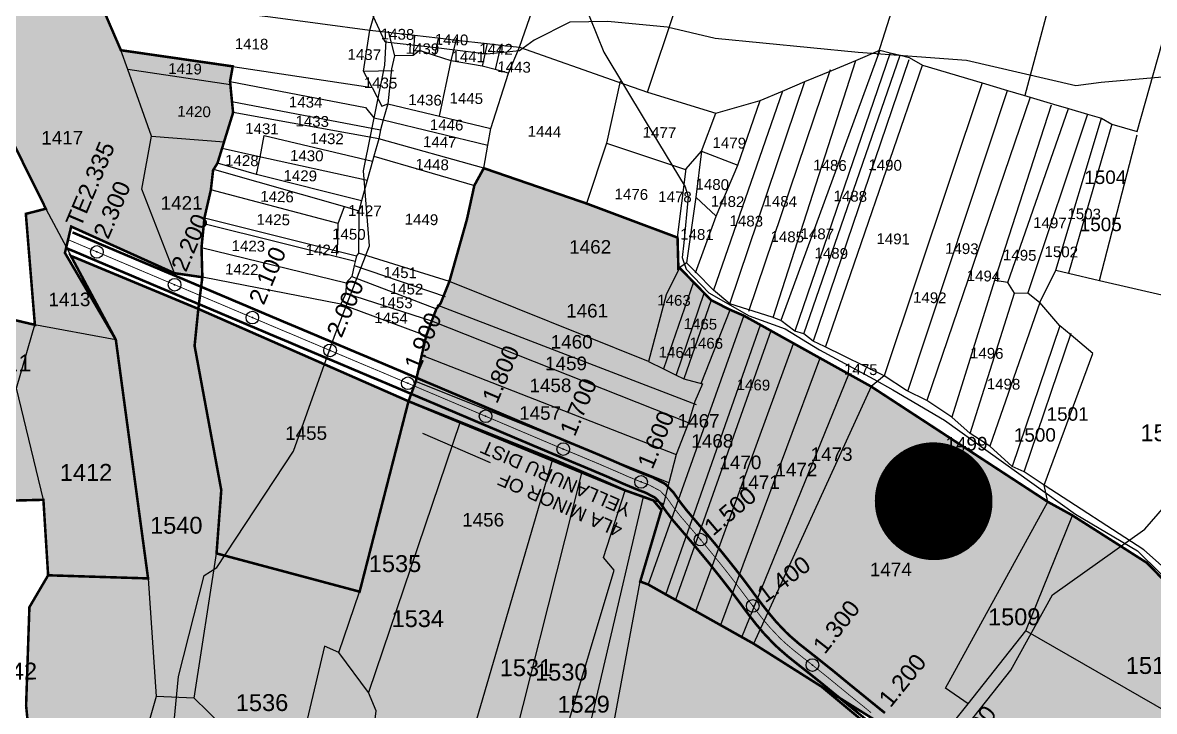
# Model space of a CAD drawing. Header units: inches. Extents: x 182366 to 215308, y 1619047 to 1632624.
# Drawn here: x 186033 to 187374, y 1623660 to 1624475 of the extents above; entities that cross this region are included whole.
import ezdxf
from ezdxf.enums import TextEntityAlignment as Align

# ---------------------------------------------------------------- set-up
doc = ezdxf.new("R2010")
doc.units = ezdxf.units.IN
doc.header["$MEASUREMENT"] = 0
doc.header["$PDMODE"] = 32
doc.header["$PDSIZE"] = 15
doc.linetypes.add('HIDDEN2', pattern=[0.1875, 0.125, -0.0625])
for name, color, linetype in [('CANAL1', 7, 'Continuous'), ('CSMark', 72, 'Continuous'), ('PAPER SIZE', 5, 'Continuous'), ('PLOT NO', 7, 'Continuous'), ('PLOTS', 7, 'Continuous'), ('PLOTS NO', 7, 'Continuous'), ('ROAD', 1, 'Continuous'), ('STREAM', 4, 'Continuous'), ('STRUCTURE', 5, 'Continuous'), ('text2', 7, 'Continuous'), ('WUA2', 3, 'Continuous')]:
    doc.layers.add(name, color=color, linetype=linetype)
doc.styles.add('FONT1', font='Arial')
doc.styles.get("Standard").update_dxf_attribs({"font": 'arial.ttf'})
doc.dimstyles.get("Standard").update_dxf_attribs({"dimtxt": 0.18, "dimasz": 0.18, "dimexe": 0.18, "dimexo": 0.0625, "dimgap": 0.09, "dimtad": 0, "dimtih": 1, "dimtoh": 1, "dimdec": 4, "dimzin": 0, "dimdsep": 46, "dimtxsty": 'Standard', "dimcen": 0.09, "dimadec": 0, "dimazin": 0, "dimtfac": 1, "dimtdec": 4, "dimtofl": 0, "dimtmove": 0, "dimatfit": 3, "dimfxl": 1, "dimtolj": 1, "dimtzin": 0, "dimarcsym": 0})

msp = doc.modelspace()

# ---------------------------------------------------------------- hatches: boundary and pattern name
at = {"layer": 'PLOTS NO', "true_color": 0xc7c8ca}
h = msp.add_hatch(color=9, dxfattribs=at)
h.dxf.hatch_style = 1
h.paths.add_polyline_path([(186490.5, 1624026.9), (186432.6, 1623801.4), (186263.1, 1623846.7), (186268.7, 1623921.7), (186237.1, 1624092.5), (186241.5, 1624136.3), (186246.3, 1624173.8), (186213.2, 1624178.6), (186090.9, 1624233.8), (186083.5, 1624202.6), (186143.8, 1624099.8), (186182, 1623817.1), (186063.6, 1623820.8), (186058, 1623910.2), (186015.9, 1623909.1), (185995.5, 1624053.2), (186006.3, 1624127.2), (186047.9, 1624117.4), (186037.2, 1624248.8), (186060.9, 1624254.9), (185968.1, 1624441.9), (185937.2, 1624522.5), (185833.6, 1624792.3), (186036.9, 1624780.2), (186064.6, 1624773.4), (186077.3, 1624720.9), (186098.4, 1624610.7), (186093.3, 1624565.4), (186122, 1624506.9), (186149.8, 1624442.6), (186282.3, 1624423.5), (186279.1, 1624405.7), (186279.5, 1624401.5), (186281.4, 1624381.8), (186282.7, 1624368.7), (186272, 1624334.1), (186269.7, 1624326.6), (186264.2, 1624308.8), (186259, 1624300.5), (186256.4, 1624277.3), (186248.8, 1624244.3), (186248.1, 1624237), (186245.3, 1624208.9), (186246.3, 1624173.8), (186241.5, 1624136.3), (186490.5, 1624026.9), (186499.1, 1624050.3), (186506.2, 1624081.6), (186511.4, 1624104.3), (186518, 1624121.9), (186523.5, 1624136.3), (186528.5, 1624142.8), (186532.1, 1624151.7), (186539, 1624168.9), (186559.7, 1624242.3), (186568.5, 1624282.5), (186579.7, 1624302.9), (186701.3, 1624261.1), (186809.2, 1624220.7), (186810.2, 1624184.3), (186811.4, 1624185.1), (186828.1, 1624168), (186848.9, 1624146.7), (186871.7, 1624135.1), (186887.6, 1624128.3), (186907.3, 1624117.4), (186919.8, 1624110.4), (186946.7, 1624095.4), (187012, 1624059.1), (187038.5, 1624044.4), (187247.8, 1623907.8), (187276.9, 1623891.8), (187365.4, 1623835.4), (187539.1, 1623656.5), (187581.2, 1623611.9), (187610.1, 1623593.2), (187746.1, 1623467.9), (187676.6, 1623351.7), (187620.2, 1623251.8), (187502.1, 1623385.6), (187460.6, 1623423.7), (187459.3, 1623424.2), (187458.9, 1623422.9), (187431.7, 1623369.8), (187406, 1623389.5), (187374.1, 1623414.8), (187227.5, 1623531.1), (187106.5, 1623609.7), (186979.8, 1623688.9), (186899.3, 1623739.8), (186774.4, 1623809.9), (186765, 1623813.4), (186790.1, 1623898.1), (186780.6, 1623909.4), (186747.3, 1623921.3)])
at = {"layer": 'PLOTS NO', "true_color": 0x105689}
h = msp.add_hatch(color=146, dxfattribs=at)
h.dxf.hatch_style = 1
h.paths.add_polyline_path([(187446.6, 1622747.1), (187339.3, 1622831), (187307.6, 1622839.1), (187281.5, 1622862.2), (187148.8, 1622929.7), (187072, 1622968.9), (186939.1, 1623042), (186847.7, 1623081.3), (186699.2, 1623145), (186687.5, 1623150), (186610.9, 1623197.4), (186490.3, 1623284.9), (186441, 1623320.6), (186414.9, 1623321.7), (186384.4, 1623351.3), (186199.1, 1623401), (186060.1, 1623442), (186059.7, 1623448.1), (186037.5, 1623666.3), (186041.4, 1623783), (186063.6, 1623820.8), (186182, 1623817.1), (186143.8, 1624099.8), (186090.5, 1624199.1), (186241.5, 1624136.3), (186237.1, 1624092.5), (186268.7, 1623921.7), (186263.1, 1623846.7), (186432.6, 1623801.4), (186490.5, 1624026.9), (186551.5, 1624002.4), (186661.3, 1623958.5), (186695.8, 1623943.6), (186747.3, 1623921.3), (186768.3, 1623913.9), (186780.6, 1623909.4), (186790.1, 1623898.1), (186765, 1623813.4), (186774.4, 1623809.9), (186795.3, 1623798.1), (186806.8, 1623791.7), (186830.7, 1623778.3), (186860.1, 1623761.8), (186885.5, 1623747.5), (186899.3, 1623739.8), (186979.8, 1623688.9), (187028.1, 1623648.7), (187094.6, 1623594.4), (187135, 1623564.2), (187269.7, 1623463.8), (187390.4, 1623367.8), (187441.5, 1623327.3), (187456.8, 1623313.5), (187621.3, 1623140.8), (187584.2, 1623103.7), (187516.1, 1622976), (187493.2, 1622901.4), (187465.7, 1622854.8), (187473.5, 1622808)])
at = {"layer": 'text2'}
h = msp.add_hatch(dxfattribs=at)
h.set_pattern_fill('ANSI31', color=5)
h.set_pattern_definition([(45, (-3750.83851, 11229.88743), (-0.088388347648, 0.088388347648), [])])
edge = h.paths.add_edge_path()
edge.add_arc((187112.6, 1623908.5), 69.1, 0, 360)
h.paths.add_polyline_path([(187033.9, 1623877.5), (187191.3, 1623877.5), (187191.3, 1623939.5), (187033.9, 1623939.5)], flags=9)

# ---------------------------------------------------------------- linework, layer by layer
at = {"layer": 'CANAL1', "color": 6, "linetype": 'ByBlock', "ltscale": 2, "const_width": 3}
for points in [[(187054.9, 1623657.7), (187044.7, 1623665.9), (187034.6, 1623674.1), (187024.4, 1623682.4), (187014.3, 1623690.6), (187004.2, 1623698.9), (186994.1, 1623707.2), (186983.8, 1623715.4), (186975.3, 1623722.2), (186963.2, 1623731.7), (186953.1, 1623739.7), (186943.5, 1623748), (186937.7, 1623753.4), (186926, 1623765.7), (186917.9, 1623775.4), (186910, 1623785.4), (186902.2, 1623795.8), (186891.3, 1623810.5), (186886.4, 1623817), (186878.3, 1623827.5), (186870.1, 1623837.8), (186861.8, 1623848.1), (186853.4, 1623858.3), (186845, 1623868.3), (186836.5, 1623878.3), (186827.8, 1623888.5), (186819.8, 1623897.9), (186812.4, 1623907.4), (186804, 1623919.3), (186794.7, 1623928.9), (186779.6, 1623936.9), (186769.8, 1623940.6), (186754.9, 1623946.7), (186747.1, 1623950.1), (186731.1, 1623957.1), (186719, 1623962.3), (186706.9, 1623967.4), (186694.8, 1623972.4), (186677.9, 1623979.4), (186670.6, 1623982.5), (186658.5, 1623987.5), (186646.5, 1623992.6), (186634.5, 1623997.7), (186622.4, 1624002.8), (186610.4, 1624007.9), (186598.4, 1624013), (186585.8, 1624018.3), (186574.3, 1624023.2), (186562.3, 1624028.3), (186550.3, 1624033.4), (186538.2, 1624038.5), (186526.2, 1624043.6), (186514.1, 1624048.7), (186502.1, 1624053.8), (186490, 1624058.9), (186478, 1624064), (186465.9, 1624069.1), (186453.9, 1624074.2), (186441.8, 1624079.3), (186429.8, 1624084.3), (186417.7, 1624089.4), (186405.7, 1624094.5), (186393.6, 1624099.6), (186381.6, 1624104.7), (186369.5, 1624109.8), (186355.5, 1624115.7), (186345.4, 1624119.9), (186333.4, 1624125), (186321.3, 1624130.1), (186309.3, 1624135.2), (186297.3, 1624140.3), (186285.2, 1624145.4), (186273.2, 1624150.5), (186261.1, 1624155.6), (186249.1, 1624160.7), (186237, 1624165.8), (186225, 1624170.9), (186217.4, 1624174.1), (186200.9, 1624181), (186188.9, 1624186.1), (186176.8, 1624191.2), (186164.8, 1624196.3), (186152.7, 1624201.4), (186140.7, 1624206.5), (186128.6, 1624211.6), (186116.6, 1624216.7), (186104.5, 1624221.8), (186092.5, 1624226.9)], [(187032.1, 1623650.4), (187022, 1623658.6), (187011.8, 1623666.8), (187001.6, 1623675.2), (186991.5, 1623683.4), (186981.4, 1623691.7), (186971.3, 1623699.8), (186962.9, 1623706.5), (186950.8, 1623716), (186940.4, 1623724.3), (186930.2, 1623733.1), (186923.6, 1623739.2), (186911.1, 1623752.4), (186902.4, 1623762.7), (186894.1, 1623773.3), (186886.2, 1623783.9), (186875.3, 1623798.5), (186870.5, 1623804.8), (186862.5, 1623815.1), (186854.4, 1623825.3), (186846.3, 1623835.5), (186838, 1623845.5), (186829.7, 1623855.5), (186821.3, 1623865.4), (186812.6, 1623875.5), (186804.2, 1623885.3), (186796.4, 1623895.4), (186788.5, 1623906.5), (186782.5, 1623912.7), (186771.4, 1623918.6), (186762.5, 1623921.9), (186747.1, 1623928.3), (186739.1, 1623931.8), (186723.2, 1623938.8), (186711.2, 1623943.8), (186699.2, 1623948.9), (186687.1, 1623953.9), (186670.2, 1623961), (186662.9, 1623964), (186650.8, 1623969.1), (186638.7, 1623974.2), (186626.7, 1623979.3), (186614.6, 1623984.4), (186602.6, 1623989.5), (186590.6, 1623994.6), (186578, 1623999.9), (186566.5, 1624004.8), (186554.5, 1624009.9), (186542.5, 1624015), (186530.4, 1624020.1), (186518.4, 1624025.2), (186506.3, 1624030.3), (186494.3, 1624035.4), (186482.3, 1624040.5), (186470.2, 1624045.6), (186458.2, 1624050.7), (186446.1, 1624055.7), (186434.1, 1624060.8), (186422, 1624065.9), (186410, 1624071), (186397.9, 1624076.1), (186385.9, 1624081.2), (186373.8, 1624086.3), (186361.8, 1624091.3), (186347.8, 1624097.3), (186337.7, 1624101.5), (186325.6, 1624106.6), (186313.6, 1624111.7), (186301.5, 1624116.8), (186289.5, 1624121.9), (186277.4, 1624127), (186265.4, 1624132.1), (186253.3, 1624137.2), (186241.3, 1624142.3), (186229.2, 1624147.3), (186217.2, 1624152.4), (186209.6, 1624155.7), (186193.1, 1624162.6), (186181.1, 1624167.7), (186169, 1624172.8), (186157, 1624177.9), (186144.9, 1624183), (186132.9, 1624188.1), (186120.8, 1624193.2), (186108.8, 1624198.3), (186096.8, 1624203.4), (186084.7, 1624208.4)]]:
    msp.add_lwpolyline(points, dxfattribs=at)
at = {"layer": 'CANAL1', "color": 1, "linetype": 'HIDDEN2', "ltscale": 30, "const_width": 1}
msp.add_lwpolyline([(187038.4, 1623658.1), (187028.3, 1623666.4), (187018.1, 1623674.6), (187007.9, 1623682.9), (186997.9, 1623691.1), (186987.8, 1623699.4), (186977.6, 1623707.6), (186969.1, 1623714.4), (186957, 1623723.9), (186946.8, 1623732), (186936.8, 1623740.5), (186930.6, 1623746.3), (186918.5, 1623759.1), (186910.1, 1623769), (186902.1, 1623779.4), (186894.2, 1623789.9), (186883.3, 1623804.5), (186878.4, 1623810.9), (186870.4, 1623821.3), (186862.3, 1623831.6), (186854, 1623841.8), (186845.7, 1623851.9), (186837.4, 1623861.9), (186828.9, 1623871.8), (186820.2, 1623882), (186812, 1623891.6), (186804.4, 1623901.4), (186796.3, 1623912.9), (186788.6, 1623920.8), (186775.5, 1623927.8), (186766.1, 1623931.3), (186751, 1623937.5), (186743.1, 1623941), (186727.1, 1623947.9), (186715.1, 1623953.1), (186703, 1623958.1), (186690.9, 1623963.2), (186674, 1623970.2), (186666.7, 1623973.2), (186654.7, 1623978.3), (186642.6, 1623983.4), (186630.6, 1623988.5), (186618.5, 1623993.6), (186606.5, 1623998.7), (186594.5, 1624003.8), (186581.9, 1624009.1), (186570.4, 1624014), (186558.4, 1624019.1), (186546.4, 1624024.2), (186534.3, 1624029.3), (186522.3, 1624034.4), (186510.2, 1624039.5), (186498.2, 1624044.6), (186486.1, 1624049.7), (186474.1, 1624054.8), (186462.1, 1624059.9), (186450, 1624065), (186438, 1624070), (186425.9, 1624075.1), (186413.8, 1624080.2), (186401.8, 1624085.3), (186389.7, 1624090.4), (186377.7, 1624095.5), (186365.6, 1624100.6), (186351.7, 1624106.5), (186341.5, 1624110.7), (186329.5, 1624115.8), (186317.5, 1624120.9), (186305.4, 1624126), (186293.4, 1624131.1), (186281.3, 1624136.2), (186269.3, 1624141.3), (186257.2, 1624146.4), (186245.2, 1624151.5), (186233.1, 1624156.6), (186221.1, 1624161.7), (186213.5, 1624164.9), (186197, 1624171.8), (186185, 1624176.9), (186172.9, 1624182), (186160.9, 1624187.1), (186148.8, 1624192.2), (186136.8, 1624197.3), (186124.7, 1624202.4), (186112.7, 1624207.5), (186100.6, 1624212.6), (186088.6, 1624217.7)], dxfattribs=at)
at = {"layer": 'CSMark'}
for p in [(186121.3, 1624203.8), (186213.4, 1624164.9), (186305.5, 1624126), (186397.6, 1624087.1), (186489.7, 1624048.2), (186581.8, 1624009.2), (186673.9, 1623970.2), (186766, 1623931.3), (186836.4, 1623863), (186898.2, 1623784.5), (186969, 1623714.5)]:
    msp.add_point(p, dxfattribs=at)
at = {"layer": 'PLOTS'}
for points in [[(186773.8, 1624392.9), (186874.2, 1624694.1), (186743.6, 1624744.9), (186725.8, 1624744.5), (186630.2, 1624805.3), (186536.6, 1624836.7), (186448.7, 1624873.6), (186380.5, 1624893.1), (186369.7, 1624887.1)], [(186447.4, 1624398.4), (186437.1, 1624418), (186444.8, 1624466.4), (186470, 1624555), (186482.8, 1624668.5), (186509.7, 1624752.3), (186536.6, 1624836.7)], [(186143.8, 1624099.8), (186045.5, 1624117.9), (186006.3, 1624127.2), (185963.5, 1624190.6), (185928.4, 1624192.7), (185897, 1624245.2), (185854.7, 1624356.3), (185850, 1624419.9), (185824.4, 1624437.7), (185818.5, 1624519.9), (185796.8, 1624673.3), (185716.8, 1624797.7)], [(185833.6, 1624792.3), (185937.2, 1624522.5), (185961.1, 1624460.2), (185968.1, 1624441.9), (186060.9, 1624254.9), (186143.8, 1624099.8), (186177.7, 1623848.9), (186182, 1623817.1), (186191.4, 1623677.3), (186154.2, 1623546.2), (186126.3, 1623453.9), (186115.4, 1623425.9)], [(186236.6, 1623675.1), (186263.1, 1623846.7), (186268.7, 1623921.7), (186237.1, 1624092.5), (186246.3, 1624173.8), (186213.2, 1624178.6), (186174.7, 1624277.9), (186186, 1624340.9), (186157.9, 1624419.8), (186149.8, 1624442.6), (186122, 1624506.9), (186093.3, 1624565.4), (186098.4, 1624610.7), (186077.3, 1624720.9), (186064.6, 1624773.4)], [(186792.4, 1623905.4), (186768.3, 1623913.9), (186747.3, 1623921.3), (186695.8, 1623943.6), (186661.3, 1623958.5), (186551.5, 1624002.4), (186490.5, 1624026.9), (186499.1, 1624050.3), (186506.2, 1624081.6), (186511.4, 1624104.3), (186518, 1624121.9), (186523.5, 1624136.3), (186528.5, 1624142.8), (186532.4, 1624152.6), (186539, 1624168.9), (186559.7, 1624242.3), (186568.5, 1624282.5), (186579.7, 1624302.9), (186584.4, 1624330.2), (186587.9, 1624349.8), (186609, 1624415.3), (186622.1, 1624446.1), (186725.8, 1624744.5)], [(187306.4, 1624691.1), (187269.3, 1624571.9), (187260.9, 1624540.2), (187220.6, 1624388.9)], [(187455.9, 1623767.1), (187361.5, 1623850.9), (187243.4, 1623927.7), (187219.9, 1623943.3), (187205.7, 1623949.8), (187179.1, 1623973.6), (187155.9, 1623988.8), (187134, 1624008.1), (187104.5, 1624027.6), (187080.3, 1624039.6), (187054, 1624056.9), (186983.3, 1624091.6), (186970, 1624098.1), (186958.9, 1624106.9), (186948.3, 1624110.1), (186931.4, 1624122.7), (186921.4, 1624126.6), (186892.4, 1624135.6), (186871.2, 1624142.2), (186851.9, 1624158.3), (186830.9, 1624179.6), (186819.7, 1624190.9), (186810.2, 1624184.3), (186809.2, 1624220.7), (186819.5, 1624302.3), (186837.5, 1624323.2), (186854.6, 1624368.2), (186907.1, 1624383.2), (186933.5, 1624394.2), (186960.1, 1624405.4), (186992, 1624418.7), (187020.3, 1624430.6), (187048.9, 1624442.5), (187061, 1624439.6), (187073.1, 1624436.6), (187083.5, 1624434.1), (187099.2, 1624424.8), (187170.1, 1624403.8), (187200.1, 1624395), (187219.1, 1624389.4), (187227, 1624387), (187254.6, 1624378.9), (187272.4, 1624373.6), (187294.8, 1624367), (187311.6, 1624362), (187323.7, 1624355.1), (187353.5, 1624346.2), (187436.9, 1624641.7)], [(187105.8, 1624624.4), (187046.2, 1624436.8)], [(185937.2, 1624522.5), (186122, 1624506.9), (186327.1, 1624482.3), (186444.8, 1624466.4), (186497.6, 1624460.4), (186525.2, 1624457.2), (186547, 1624454.7), (186583.5, 1624450.5), (186600, 1624448.7), (186622.1, 1624446.1), (186738.6, 1624405.3), (186773.8, 1624392.9), (186854.6, 1624368.2)], [(186466.6, 1624465.2), (186474.1, 1624436.1)], [(186497.6, 1624460.4), (186496.2, 1624436.4)], [(186525.8, 1624456.3), (186521.3, 1624436.5)], [(186527.4, 1624364.5), (186540.9, 1624430), (186547.6, 1624457.4)], [(186149.8, 1624442.6), (186282.3, 1624423.5)], [(186609, 1624415.3), (186593.3, 1624419.6), (186577.6, 1624423.9), (186540.9, 1624430), (186521.3, 1624436.5), (186503.4, 1624442.4), (186496.2, 1624436.4), (186474.1, 1624436.1), (186470.3, 1624420.4), (186466, 1624379.3), (186460.6, 1624360.3), (186457.2, 1624348.3), (186455.5, 1624337.7), (186449.6, 1624317.1), (186447.9, 1624311.1), (186441.7, 1624288.9), (186434.9, 1624264.3), (186431.5, 1624252.3), (186431.3, 1624202.2), (186428.9, 1624199), (186427.4, 1624192.5), (186426.2, 1624187.6), (186423.2, 1624174.5), (186416.6, 1624167.2), (186416.3, 1624154.6), (186410.4, 1624142), (186246.3, 1624173.8), (186245.3, 1624208.9), (186248.1, 1624237), (186248.8, 1624244.3), (186256.4, 1624277.3), (186259, 1624300.5), (186264.2, 1624308.8), (186269.7, 1624326.6), (186272, 1624334.1), (186282.7, 1624368.7), (186281.4, 1624381.8), (186279.5, 1624401.5), (186279.1, 1624405.7), (186282.3, 1624423.5), (186447.4, 1624398.4), (186458.8, 1624376.5), (186466, 1624379.3)], [(186583.5, 1624450.5), (186577.6, 1624423.9)], [(186600, 1624448.7), (186593.3, 1624419.6)], [(187048.9, 1624442.5), (186931.4, 1624122.7)], [(186922.6, 1624126.2), (187020.3, 1624430.6)], [(187061, 1624439.6), (186948.3, 1624110.1)], [(186958.9, 1624106.9), (187073.1, 1624436.6)], [(187083.3, 1624431.4), (186970, 1624098.1)], [(186279.5, 1624401.5), (186157.9, 1624419.8)], [(186437.1, 1624418), (186472.7, 1624418.5)], [(186990, 1624419.4), (186893.4, 1624133.2)], [(186984.5, 1624091), (187099.2, 1624424.8)], [(186279.1, 1624405.7), (186439.6, 1624374.8), (186449.6, 1624362.5), (186460.6, 1624360.3), (186584.4, 1624330.2)], [(186741.3, 1624406), (186725, 1624332.7), (186701.3, 1624261.1), (186579.7, 1624302.9)], [(186871.2, 1624142.2), (186960.1, 1624405.4)], [(187170.1, 1624403.8), (187054, 1624056.9), (187038.5, 1624044.4), (186899.3, 1623739.8)], [(186933.5, 1624394.2), (186851.9, 1624158.3)], [(187081.9, 1624038.9), (187200.1, 1624395)], [(186281.4, 1624381.8), (186457.2, 1624348.3)], [(186466, 1624379.3), (186527.4, 1624364.5), (186587.9, 1624349.8)], [(186830.3, 1624179), (186855, 1624245.9), (186880.8, 1624306.6), (186907.1, 1624383.2)], [(187227, 1624387), (187104.5, 1624027.6)], [(187251.8, 1624377.7), (187184.8, 1624169.9)], [(186579.7, 1624302.9), (186455.5, 1624337.7), (186282.7, 1624368.7)], [(187200.4, 1624167.4), (187272.4, 1624373.6)], [(187294.8, 1624367), (187224.1, 1624155.3)], [(187257.2, 1624182.1), (187311.6, 1624362)], [(187323.7, 1624355.1), (187272.4, 1624178.6)], [(186186, 1624340.9), (186272, 1624334.1)], [(186310.6, 1624295.3), (186314.6, 1624315.8), (186319.7, 1624341.5), (186447.9, 1624311.1)], [(187309.1, 1624170.1), (187353.6, 1624342.4)], [(186269.7, 1624326.6), (186312.2, 1624317.3), (186441.8, 1624288.9)], [(186725, 1624332.7), (186818.7, 1624301.2)], [(186837.5, 1624323.2), (186830.9, 1624268.6), (186819.7, 1624190.9)], [(186837.5, 1624323.2), (186880.8, 1624306.6)], [(186434.9, 1624264.3), (186310.6, 1624295.3), (186264.2, 1624308.8)], [(186449.6, 1624317.1), (186568.5, 1624282.5)], [(186260.5, 1624301.2), (186414.8, 1624257.4)], [(186407.1, 1624237.6), (186256.4, 1624277.3)], [(186830.9, 1624268.6), (186855, 1624245.9)], [(186058, 1623910.2), (186026.3, 1624042.5), (186048.7, 1624120.2), (186037.2, 1624248.8), (186060.9, 1624254.9)], [(186406.4, 1624203.6), (186407.1, 1624237.6), (186414.8, 1624257.4), (186431.5, 1624252.3)], [(186701.3, 1624261.1), (186809.2, 1624220.7)], [(186248.8, 1624244.3), (186428.9, 1624199)], [(186427.4, 1624192.5), (186248.1, 1624237)], [(186245.3, 1624208.9), (186416.6, 1624167.2)], [(186774.7, 1624073.8), (186539, 1624168.9), (186431.3, 1624202.2)], [(186426.2, 1624187.6), (186533.9, 1624151.1)], [(186423.2, 1624174.5), (186523.5, 1624136.3)], [(187106.5, 1623609.7), (187153.3, 1623668.7), (187221.7, 1623754.9), (187276.9, 1623891.8), (187247.8, 1623907.8), (187038.5, 1624044.4), (187012, 1624059.1), (186981.3, 1624076.2), (186946.7, 1624095.4), (186919.8, 1624110.4), (186907.3, 1624117.4), (186887.6, 1624128.3), (186871.7, 1624135.1), (186848.9, 1624146.7), (186828.1, 1624168), (186811.4, 1624185.1), (186795.9, 1624152.8), (186774.7, 1624073.8), (186792.6, 1624065.1), (186806.9, 1624058.2), (186816.6, 1624053.6), (186838.8, 1624047.4), (186829.8, 1624026.7), (186822, 1624001.3), (186807.5, 1623964), (186798.8, 1623930.2), (186792.4, 1623905.4), (186765, 1623813.4), (186774.4, 1623809.9), (186795.3, 1623798.1), (186806.8, 1623791.7), (186830.7, 1623778.3), (186860.1, 1623761.8), (186885.5, 1623747.5), (186899.3, 1623739.8), (187106.5, 1623609.7)], [(187153.3, 1623668.7), (187126.6, 1623687), (187247.8, 1623907.8), (187243.4, 1623927.7), (187301.2, 1624083.5), (187275.4, 1624105.2), (187262.2, 1624116.2), (187238.3, 1624143.8), (187257.2, 1624182.1), (187272.4, 1624178.6), (187309.1, 1624170.1), (187388, 1624151.9), (187491.8, 1624044.8), (187563.9, 1624000.2), (187620.6, 1623989.8), (187628.9, 1624001.8), (187845, 1623967)], [(186828.1, 1624168), (186792.6, 1624065.1)], [(187208.3, 1624155), (187200.4, 1624167.4), (187184.8, 1624169.9), (187134, 1624008.1)], [(186822, 1624001.3), (186518, 1624121.9), (186416.3, 1624154.6)], [(186840.4, 1624154.7), (186807.5, 1624058)], [(187155.9, 1623988.8), (187208.3, 1624155), (187224.1, 1624155.3), (187238.3, 1624143.8)], [(186511.4, 1624104.3), (186410.4, 1624142)], [(186524.1, 1624141.2), (186831.3, 1624022.9)], [(186848.9, 1624146.7), (186816.6, 1624053.6)], [(186837.1, 1624047.8), (186871.7, 1624135.1)], [(187238.3, 1624143.8), (187179.1, 1623973.6)], [(186887.6, 1624128.3), (186774.4, 1623809.9)], [(186795.3, 1623798.1), (186907.3, 1624117.4)], [(186919.8, 1624110.4), (186806.8, 1623791.7)], [(187262.2, 1624116.2), (187205.7, 1623949.8)], [(187219.9, 1623943.3), (187275.5, 1624107.5)], [(186830.7, 1623778.3), (186946.7, 1624095.4)], [(186506.2, 1624081.6), (186807.5, 1623964)], [(186977.3, 1624076.7), (186860.1, 1623761.8)], [(186885.5, 1623747.5), (187012, 1624059.1)], [(186798.8, 1623930.2), (186499.1, 1624050.3)], [(186407.9, 1623729.2), (186432.6, 1623801.4), (186490.5, 1624026.9)], [(186551.5, 1624002.4), (186443.3, 1623681.8)], [(185140, 1623284.2), (185154.6, 1623379.7), (185177.6, 1623528.3), (185284.5, 1623750.1), (185305.3, 1623793.3), (185296.5, 1623811), (185297.6, 1623867.5), (185411.1, 1623993), (185422.5, 1623975.8), (185871.2, 1623931.7), (185880.8, 1623948.2), (185976, 1623908), (186058, 1623910.2), (186063.6, 1623820.8), (186182, 1623817.1)], [(186546.2, 1623563.8), (186661.3, 1623958.5)], [(186695.4, 1623941.6), (186596.5, 1623549.3)], [(186646.4, 1623534.5), (186734.2, 1623826.8), (186721.3, 1623842), (186747.3, 1623921.3)], [(186768.3, 1623913.9), (186677.5, 1623525.2)], [(187249.8, 1623096.8), (187254.7, 1623108.6), (187267.1, 1623126.4), (187311.7, 1623173), (187311.5, 1623190.8), (187354.1, 1623212), (187368.1, 1623250.4), (187406.8, 1623321.2), (187458.9, 1623422.9), (187509.7, 1623589.6), (187539.1, 1623656.5), (187365.4, 1623835.4), (187276.9, 1623891.8)], [(186263.1, 1623846.7), (186432.6, 1623801.4)], [(186059.7, 1623448.1), (186037.5, 1623666.3), (186041.4, 1623783), (186063.6, 1623820.8)], [(186610.9, 1623197.4), (186709.6, 1623515.7), (186765, 1623813.4)], [(187509.7, 1623589.6), (187221.7, 1623754.9)], [(186945.6, 1623406.9), (186709.6, 1623515.7), (186677.5, 1623525.2), (186646.4, 1623534.5), (186596.5, 1623549.3), (186561.1, 1623552.2), (186546.2, 1623563.8), (186507.5, 1623576.2), (186443.6, 1623588.7), (186452, 1623660.4), (186443.3, 1623681.8), (186407.9, 1623729.2), (186391.1, 1623736.9), (186335.2, 1623501.5), (186257.7, 1623536.5)], [(186215.1, 1623395.9), (186257.7, 1623536.5), (186269, 1623643.7), (186236.6, 1623675.1), (186191.4, 1623677.3)]]:
    msp.add_lwpolyline(points, dxfattribs=at)
at = {"layer": 'ROAD'}
for points in [[(187432.9, 1624415), (187311.1, 1624404.2), (187281, 1624400.6), (187151.4, 1624430.4), (187023.1, 1624440), (186853.7, 1624456.5), (186796.8, 1624469.9), (186726.6, 1624476.6), (186681.7, 1624475.7), (186639.2, 1624454.6), (186621.9, 1624441.7), (186583.3, 1624438.1), (186523.4, 1624445.3), (186463, 1624452), (186421.9, 1624541.9), (186395.6, 1624704.2), (186342.4, 1624802.4), (186309.7, 1624880.2), (186282.6, 1624954.5), (186239.4, 1625003.9), (186220.9, 1625039.5), (186222.6, 1625072.5)], [(186640.5, 1623127.9), (186866.3, 1623323.3), (186922, 1623403.7), (187037.7, 1623540.1), (187094.7, 1623570.2), (187203.9, 1623708.3), (187253.4, 1623797.7), (187362.9, 1623875.5), (187465.5, 1623993.6), (187543.4, 1624111.4), (187598.8, 1624162), (187778.6, 1624246.1), (187974.1, 1624376.8), (188143.7, 1624499.5), (188237.6, 1624553.6), (188299.8, 1624611.7), (188373.7, 1624667.6), (188517, 1624749), (188588.6, 1624792.9)], [(186680.5, 1624543.2), (186721.8, 1624440.4), (186771, 1624358.9), (186818.1, 1624280.7), (186821.6, 1624268.8), (186816.8, 1624214.7), (186814.5, 1624197.2), (186819.5, 1624183.3), (186846.4, 1624155.2), (186894, 1624128), (186936.8, 1624112.5), (186977.4, 1624087.6), (187041.6, 1624052.9), (187064.4, 1624040.5), (187125.3, 1624004.7), (187280.7, 1623893.3), (187353.9, 1623849.7), (187513.6, 1623692.6)], [(186237, 1623386.3), (186232, 1623440), (186203.1, 1623545.1), (186218, 1623700.8), (186248.4, 1623820.5), (186263.6, 1623830.1), (186354.3, 1623967.6), (186403, 1624103.9), (186444.1, 1624211), (186437, 1624299.7), (186462.6, 1624424.9), (186464, 1624454.1)]]:
    msp.add_lwpolyline(points, dxfattribs=at)
at = {"layer": 'STREAM'}
for points in [[(185955.1, 1624057.8), (185954, 1624088), (185933.6, 1624127.5), (185915.2, 1624170.7), (185890.2, 1624204.6), (185868.2, 1624258), (185855.4, 1624283.9), (185846.6, 1624335), (185832, 1624378.1), (185814.4, 1624443.1), (185811.2, 1624491.4), (185795.5, 1624535.9), (185792, 1624574.8), (185772.9, 1624613.7), (185758, 1624660.3), (185739.2, 1624697.6), (185724, 1624741), (185705.8, 1624780.7), (185703.8, 1624827.5), (185707.4, 1624857.4), (185710.3, 1624896.3), (185740.6, 1624952.7), (185751.8, 1624978.2), (185754.5, 1625007.2), (185762.8, 1625034.7), (185759.7, 1625096.9), (185757.7, 1625125.6), (185747.3, 1625163.5), (185752.3, 1625196.6), (185744.5, 1625235.7), (185749.4, 1625268.6), (185748.2, 1625282.8), (185733.1, 1625290.4), (185736.8, 1625312.9), (185737.8, 1625351.2), (185737.1, 1625369.7), (185739.7, 1625381.4), (185737, 1625393), (185704.5, 1625417.1), (185681.3, 1625428.1), (185665.5, 1625440.2), (185663.2, 1625461.9), (185670.7, 1625500.4), (185684.6, 1625540.2), (185691.7, 1625571.7), (185699.9, 1625590.3), (185712.5, 1625605.3), (185735.8, 1625616.6), (185740.3, 1625628.3), (185727.9, 1625639.5), (185715.7, 1625658.7), (185723.9, 1625707.6), (185725.4, 1625742.9), (185727.3, 1625782.2), (185736.3, 1625806.1), (185741.1, 1625829.3), (185742.1, 1625853.7), (185741.3, 1625883.7), (185748.9, 1625937.7), (185747.4, 1625993), (185743.1, 1626036), (185734.3, 1626067.9), (185677, 1626091.3), (185635.4, 1626102.6), (185603.7, 1626114), (185568.6, 1626118.2), (185543.3, 1626127), (185521.4, 1626136.8), (185516, 1626162.1), (185563.9, 1626190.8), (185610.8, 1626205.1), (185648.6, 1626229.3), (185685.5, 1626259.2), (185737.4, 1626313.8), (185776.9, 1626377.8), (185798.8, 1626422), (185836.6, 1626486.2), (185850.4, 1626513), (185849.4, 1626548.6), (185849.1, 1626572.6), (185868.2, 1626609.1), (185898.6, 1626644.3), (185909, 1626693.5), (185924.8, 1626729.6), (185931.8, 1626760.4), (185951.2, 1626802.7), (185967, 1626844.5), (185975.8, 1626876.5), (185984.1, 1626925.6), (185988.3, 1626969.1), (185981.3, 1626981.7), (185948.3, 1626985.3), (185941.2, 1626997), (185953.1, 1627056), (185960, 1627121.7), (185964.7, 1627164.1), (185973.2, 1627202.1), (185978.5, 1627230.8), (185984.3, 1627327.1), (185989.2, 1627378.5), (185995.2, 1627420), (185996.2, 1627451.3), (185990.2, 1627494.7), (185980.5, 1627589.6), (185980.2, 1627642.4), (185991.2, 1627674.3), (186008.8, 1627717.7), (186051.6, 1627819.7), (186065.3, 1627859.3), (186072.6, 1627900.8), (186090.5, 1627980), (186117.8, 1628055.4), (186130.7, 1628101.5), (186161.4, 1628173.2), (186188.2, 1628227.2), (186217.6, 1628277.2), (186242.3, 1628292.6), (186253, 1628330.6), (186265.9, 1628355.7), (186291, 1628386.7), (186335.9, 1628400.4), (186370.6, 1628414.3), (186406.2, 1628438.1), (186428.5, 1628456.5), (186460, 1628461.9), (186496.2, 1628469.8), (186524.3, 1628503.5), (186567, 1628513.8), (186647.1, 1628509.3), (186699.6, 1628515.2), (186741.2, 1628538.4), (186802, 1628526), (186837.3, 1628512.4), (186861.7, 1628526.5), (186877, 1628566.1), (186879.4, 1628619.3), (186872.7, 1628672.9), (186867.5, 1628689.5), (186810.8, 1628707.1), (186763.2, 1628729.3), (186687.5, 1628758.3), (186630.2, 1628776.6), (186565.5, 1628805.3), (186499.3, 1628826.5), (186441.4, 1628851.7), (186360.9, 1628875.3), (186295.9, 1628867.5), (186202, 1628855.1), (186135.8, 1628834.5), (186092.7, 1628784.3), (186044.1, 1628714), (186017.4, 1628648.6), (185952.4, 1628557.2), (185899.7, 1628463.4), (185874.7, 1628415.8), (185860.2, 1628384.3), (185826.8, 1628327.9), (185781.9, 1628245.7), (185761.4, 1628183.6), (185759.9, 1628106.7), (185759.8, 1628048.8), (185745.8, 1627950.1), (185745, 1627911.7), (185734.3, 1627869.1), (185727, 1627831.9), (185714.9, 1627777.1), (185696.6, 1627743.4), (185631.9, 1627693.2), (185582.3, 1627661.1), (185560.2, 1627622.3), (185514.7, 1627582), (185472.7, 1627544.3), (185420.2, 1627500), (185358.3, 1627462.7), (185322.1, 1627442.1), (185293.4, 1627383.6), (185265.5, 1627328.5), (185232.8, 1627276.2), (185214.2, 1627247.3), (185162.1, 1627222.3), (185112.4, 1627180.6), (185070.6, 1627152.6), (185026.5, 1627114.3), (184968.6, 1627073.5), (184927.4, 1627044.1), (184915.1, 1627017.2), (184879.2, 1626975.3), (184850, 1626928.4), (184820.8, 1626877.1), (184805.8, 1626814.2), (184791.9, 1626737.4), (184769.5, 1626649.2), (184747.5, 1626581.6), (184733.1, 1626550.3), (184713.1, 1626510.1), (184695.2, 1626475.4), (184655.3, 1626413.9), (184621.6, 1626378.9), (184596.1, 1626340.9), (184545.9, 1626304.1), (184512.4, 1626282), (184477.9, 1626278.6), (184428.5, 1626316.7), (184384.7, 1626316.1), (184308.9, 1626273.6), (184292.7, 1626219.6), (184240.9, 1626177.7), (184204.4, 1626142.6), (184166.1, 1626119.3), (184118, 1626083.2), (184089.8, 1626048.7), (184060.9, 1626016.9), (184040.4, 1625987.1), (184027.8, 1625976.4), (184026.3, 1625937.2), (184019.6, 1625910.5), (184006.1, 1625887.4), (183959.4, 1625824.1), (183925.3, 1625805.5), (183905, 1625750.9), (183889.3, 1625688.7), (183883.4, 1625633.8), (183876.3, 1625588.5), (183893.8, 1625570.3), (183894, 1625510.2), (183876.8, 1625475.5), (183890.5, 1625437.4), (183914.2, 1625419.1), (183943.9, 1625388.9), (184003.8, 1625325.6), (184032.6, 1625285.1), (184045.1, 1625256.7), (184050.7, 1625225), (184055.5, 1625190.5), (184101, 1625162.8), (184124.4, 1625163), (184161.8, 1625135.2), (184171.3, 1625093.7), (184178.3, 1625035.2), (184178.4, 1625003.5), (184174.5, 1624978.9), (184172.5, 1624948), (184169.2, 1624923.3), (184191.2, 1624884.1), (184183.3, 1624835.4), (184168.2, 1624766.3), (184164.1, 1624732.7), (184225.5, 1624672.4), (184242, 1624639.7), (184247.3, 1624594), (184285.1, 1624523.1), (184325.6, 1624482.5), (184372.6, 1624493.9), (184381.6, 1624495.8), (184389, 1624486.7), (184399.6, 1624470), (184406, 1624444.4), (184406.8, 1624416.2), (184414.4, 1624383.8), (184417.8, 1624346.6), (184424.8, 1624318.3), (184433.2, 1624286.5), (184437.7, 1624272.6)], [(186953, 1628716), (186929.2, 1628699.8), (186904.3, 1628689), (186892.9, 1628684.2), (186881, 1628649.3), (186886.8, 1628606.9), (186886.8, 1628565.5), (186881.3, 1628538.5), (186871.2, 1628516.5), (186841, 1628505.5), (186823.5, 1628508.8), (186792.8, 1628521), (186762.3, 1628527.5), (186710.5, 1628516.6), (186675.8, 1628501.7), (186622.1, 1628500.4), (186558.1, 1628502.5), (186514.1, 1628484.6), (186491, 1628459.5), (186440.5, 1628448.7), (186396.2, 1628411.9), (186339.3, 1628394.2), (186291.2, 1628377.6), (186269.7, 1628349.1), (186244, 1628283.6), (186218.7, 1628254.8), (186192.2, 1628209.7), (186172.9, 1628166.5), (186137.9, 1628112.8), (186135.5, 1628077.9), (186118.1, 1628023.4), (186101.6, 1627972.2), (186090.8, 1627933), (186068.8, 1627860.9), (186056.8, 1627807.1), (186024.4, 1627737.3), (185995.3, 1627665.8), (185992.1, 1627569.4), (185999.5, 1627501.6), (186003.7, 1627445.9), (185998.3, 1627374.9), (185997.2, 1627317.9), (185986.5, 1627254.5), (185967.4, 1627103.1), (185961.3, 1627064.3), (185951.5, 1627008.8), (185951.8, 1626994.6), (185977.4, 1626988.3), (185994.9, 1626979.8), (185996.6, 1626941.5), (185984.6, 1626884.1), (185978.1, 1626846.6), (185952.6, 1626777.2), (185936.5, 1626730.4), (185924.6, 1626686.4), (185909.2, 1626655.1), (185888.7, 1626617.1), (185862.1, 1626574.9), (185863.1, 1626520.1), (185853.7, 1626491.2), (185826.9, 1626458), (185812.7, 1626424.2), (185792.1, 1626385), (185753.7, 1626316.2), (185715.8, 1626273.8), (185669.7, 1626226.9), (185636.2, 1626206), (185587.8, 1626181.3), (185547.2, 1626174.1), (185524, 1626159.7), (185533, 1626135.9), (185546.4, 1626135.3), (185613.4, 1626116.2), (185678.8, 1626102.8), (185710.8, 1626091.9), (185736.9, 1626076.6), (185763.3, 1625974.5), (185757.6, 1625920.5), (185750.3, 1625874.2), (185748, 1625842.2), (185744.2, 1625793.5), (185733.3, 1625769.1), (185736.6, 1625735.5), (185733.2, 1625714.9), (185727.3, 1625695.7), (185724.9, 1625649.6), (185744.9, 1625635.6), (185745.6, 1625623.3), (185733.3, 1625612), (185702.2, 1625579.2), (185696.4, 1625554.3), (185690.3, 1625533.1), (185682, 1625514.1), (185674.3, 1625484.5), (185668.3, 1625450.7), (185673.6, 1625437.6), (185703.4, 1625426.7), (185727.7, 1625413.2), (185748.6, 1625394.6), (185744.8, 1625366.3), (185744.7, 1625304.2), (185752.8, 1625286.2), (185755.7, 1625258.3), (185752.6, 1625235.9), (185756.6, 1625210.6), (185772.2, 1625079.8), (185772.6, 1625030.9), (185757.6, 1624959.2), (185723.9, 1624906.9), (185718.8, 1624854.1), (185709.6, 1624800.6), (185737.2, 1624726.3), (185754.1, 1624681.5), (185766.7, 1624659.7), (185775.9, 1624640.9), (185775.2, 1624620.5), (185792.5, 1624584.1), (185800.2, 1624546.2), (185806.1, 1624521.3), (185813.1, 1624496.2), (185819.6, 1624458.9), (185831.4, 1624422.8), (185836.9, 1624392.9), (185842.1, 1624373.4), (185846.9, 1624349.6), (185868, 1624266.5), (185891.9, 1624220.2), (185916.3, 1624185.4), (185946.3, 1624127.3), (185966.8, 1624067.1), (185970.7, 1624045.3), (185981.5, 1624012.2), (185985.8, 1623989.5), (185989.6, 1623946.4), (186010.1, 1623835.4), (186016.1, 1623793.6), (186012.6, 1623753.4), (186021.9, 1623670.6), (186024.5, 1623629.6), (186028.6, 1623596), (186030.4, 1623552.3), (186035.3, 1623520.8), (186038.2, 1623496.8), (186034.3, 1623473.7), (186036.5, 1623444.3)]]:
    msp.add_spline(points, degree=3, dxfattribs=at)
at = {"layer": 'WUA2', "color": 5, "const_width": 3}
for points in [[(186122, 1624506.9), (186149.8, 1624442.6), (186282.3, 1624423.5), (186279.1, 1624405.7), (186279.5, 1624401.5), (186281.4, 1624381.8), (186282.7, 1624368.7), (186272, 1624334.1), (186269.7, 1624326.6), (186264.2, 1624308.8), (186259, 1624300.5), (186256.4, 1624277.3), (186248.8, 1624244.3), (186248.1, 1624237), (186245.3, 1624208.9), (186246.3, 1624173.8), (186241.5, 1624136.3), (186490.5, 1624026.9), (186499.1, 1624050.3), (186506.2, 1624081.6), (186511.4, 1624104.3), (186518, 1624121.9), (186523.5, 1624136.3), (186528.5, 1624142.8), (186532.1, 1624151.7), (186539, 1624168.9), (186559.7, 1624242.3), (186568.5, 1624282.5), (186579.7, 1624302.9), (186701.3, 1624261.1), (186809.2, 1624220.7), (186810.2, 1624184.3), (186811.4, 1624185.1), (186828.1, 1624168), (186828.1, 1624168), (186828.1, 1624168), (186828.1, 1624168), (186848.9, 1624146.7), (186871.7, 1624135.1), (186887.6, 1624128.3), (186907.3, 1624117.4), (186919.8, 1624110.4), (186946.7, 1624095.4), (187012, 1624059.1), (187038.5, 1624044.4), (187247.8, 1623907.8), (187276.9, 1623891.8), (187365.4, 1623835.4), (187539.1, 1623656.5)], [(186006.3, 1624127.2), (186047.9, 1624117.4), (186037.2, 1624248.8), (186060.9, 1624254.9), (185968.1, 1624441.9)], [(187106.5, 1623609.7), (186979.8, 1623688.9), (186899.3, 1623739.8), (186774.4, 1623809.9), (186765, 1623813.4), (186790.1, 1623898.1), (186780.6, 1623909.4), (186747.3, 1623921.3), (186490.5, 1624026.9), (186432.6, 1623801.4), (186263.1, 1623846.7), (186268.7, 1623921.7), (186237.1, 1624092.5), (186241.5, 1624136.3), (186246.3, 1624173.8), (186213.2, 1624178.6), (186090.9, 1624233.8), (186083.5, 1624202.6), (186143.8, 1624099.8), (186182, 1623817.1), (186063.6, 1623820.8), (186058, 1623910.2), (186015.9, 1623909.1)], [(186059.7, 1623448.1), (186037.5, 1623666.3), (186041.4, 1623783), (186063.6, 1623820.8), (186182, 1623817.1), (186143.8, 1624099.8), (186090.5, 1624199.1), (186241.5, 1624136.3), (186237.1, 1624092.5), (186268.7, 1623921.7), (186263.1, 1623846.7), (186432.6, 1623801.4), (186490.5, 1624026.9), (186551.5, 1624002.4), (186661.3, 1623958.5), (186695.8, 1623943.6), (186747.3, 1623921.3), (186768.3, 1623913.9), (186780.6, 1623909.4), (186790.1, 1623898.1), (186765, 1623813.4), (186774.4, 1623809.9), (186795.3, 1623798.1), (186806.8, 1623791.7), (186830.7, 1623778.3), (186860.1, 1623761.8), (186885.5, 1623747.5), (186899.3, 1623739.8), (186979.8, 1623688.9), (187028.1, 1623648.7)]]:
    msp.add_lwpolyline(points, dxfattribs=at)
at = {"layer": 'WUA2', "color": 15, "const_width": 3}
for points in [[(186122, 1624506.9), (186149.8, 1624442.6), (186282.3, 1624423.5), (186279.1, 1624405.7), (186279.5, 1624401.5), (186281.4, 1624381.8), (186282.7, 1624368.7), (186272, 1624334.1), (186269.7, 1624326.6), (186264.2, 1624308.8), (186259, 1624300.5), (186256.4, 1624277.3), (186248.8, 1624244.3), (186248.1, 1624237), (186245.3, 1624208.9), (186246.3, 1624173.8), (186241.5, 1624136.3), (186490.5, 1624026.9), (186499.1, 1624050.3), (186506.2, 1624081.6), (186511.4, 1624104.3), (186518, 1624121.9), (186523.5, 1624136.3), (186528.5, 1624142.8), (186532.1, 1624151.7), (186539, 1624168.9), (186559.7, 1624242.3), (186568.5, 1624282.5), (186579.7, 1624302.9), (186701.3, 1624261.1), (186809.2, 1624220.7), (186810.2, 1624184.3), (186811.4, 1624185.1), (186828.1, 1624168), (186828.1, 1624168), (186828.1, 1624168), (186828.1, 1624168), (186848.9, 1624146.7), (186871.7, 1624135.1), (186887.6, 1624128.3), (186907.3, 1624117.4), (186919.8, 1624110.4), (186946.7, 1624095.4), (187012, 1624059.1), (187038.5, 1624044.4), (187247.8, 1623907.8), (187276.9, 1623891.8), (187365.4, 1623835.4), (187539.1, 1623656.5)], [(186006.3, 1624127.2), (186047.9, 1624117.4), (186037.2, 1624248.8), (186060.9, 1624254.9), (185968.1, 1624441.9)], [(187106.5, 1623609.7), (186979.8, 1623688.9), (186899.3, 1623739.8), (186774.4, 1623809.9), (186765, 1623813.4), (186790.1, 1623898.1), (186780.6, 1623909.4), (186747.3, 1623921.3), (186490.5, 1624026.9), (186432.6, 1623801.4), (186263.1, 1623846.7), (186268.7, 1623921.7), (186237.1, 1624092.5), (186241.5, 1624136.3), (186246.3, 1624173.8), (186213.2, 1624178.6), (186090.9, 1624233.8), (186083.5, 1624202.6), (186143.8, 1624099.8), (186182, 1623817.1), (186063.6, 1623820.8), (186058, 1623910.2), (186015.9, 1623909.1)], [(186059.7, 1623448.1), (186037.5, 1623666.3), (186041.4, 1623783), (186063.6, 1623820.8), (186182, 1623817.1), (186143.8, 1624099.8), (186090.5, 1624199.1), (186241.5, 1624136.3), (186237.1, 1624092.5), (186268.7, 1623921.7), (186263.1, 1623846.7), (186432.6, 1623801.4), (186490.5, 1624026.9), (186551.5, 1624002.4), (186661.3, 1623958.5), (186695.8, 1623943.6), (186747.3, 1623921.3), (186768.3, 1623913.9), (186780.6, 1623909.4), (186790.1, 1623898.1), (186765, 1623813.4), (186774.4, 1623809.9), (186795.3, 1623798.1), (186806.8, 1623791.7), (186830.7, 1623778.3), (186860.1, 1623761.8), (186885.5, 1623747.5), (186899.3, 1623739.8), (186979.8, 1623688.9), (187028.1, 1623648.7)]]:
    msp.add_lwpolyline(points, dxfattribs=at)

# ---------------------------------------------------------------- texts
at = {"layer": 'CSMark', "color": 1}
for s, rotation, p in [('TE2.335', 67.0892, (186092.9, 1624235.4)), ('2.300', 67.0887, (186125.6, 1624221.6)), ('2.200', 67.0814, (186217.7, 1624182.7)), ('2.100', 67.0901, (186309.8, 1624143.7)), ('2.000', 67.1227, (186401.9, 1624104.8)), ('1.900', 67.0902, (186494, 1624065.9)), ('1.800', 66.9895, (186586.1, 1624026.9)), ('1.700', 67.3373, (186678.2, 1623988)), ('1.600', 67.5783, (186770.2, 1623949.1)), ('1.500', 40.2883, (186844.8, 1623874.2)), ('1.400', 36.9356, (186907, 1623795.2)), ('1.300', 51.9771, (186975.8, 1623732.4)), ('1.200', 51.056, (187053.6, 1623669.3)), ('1.100', 52.6284, (187137.9, 1623607.1))]:
    msp.add_text(s, height=20, rotation=rotation, dxfattribs=at).set_placement(p, align=Align.MIDDLE_LEFT)
at = {"layer": 'PLOT NO'}
for s, height, rotation, p in [('1418', 12.77, 358.8627, (186304.6, 1624450)), ('1438', 12.77, 358.8627, (186477.6, 1624461.6)), ('1440', 12.77, 358.8627, (186541.5, 1624455.1)), ('1437', 12.77, 358.8627, (186438.2, 1624437.5)), ('1439', 12.77, 358.8627, (186507, 1624444.5)), ('1442', 12.77, 358.8627, (186594.2, 1624444)), ('1441', 12.77, 358.8627, (186561.3, 1624435)), ('1443', 12.77, 358.8627, (186615.6, 1624422.7)), ('1419', 12.77, 358.8627, (186225.8, 1624420.6)), ('1435', 12.77, 358.8627, (186457.4, 1624403.9)), ('1436', 12.77, 358.8627, (186510.1, 1624383.7)), ('1445', 12.77, 358.8627, (186559, 1624385.6)), ('1420', 12.77, 358.8627, (186236.5, 1624370)), ('1434', 12.77, 358.8627, (186368.7, 1624381.1)), ('1433', 12.77, 358.8627, (186376.5, 1624358.5)), ('1431', 12.77, 358.8627, (186316.9, 1624349.7)), ('1446', 12.77, 358.8627, (186535.7, 1624354.2)), ('1444', 12.77, 358.8627, (186651.6, 1624346.3)), ('1477', 12.77, 358.8627, (186787.8, 1624345.2)), ('1417', 16, 0.1882, (186080.3, 1624339)), ('1432', 12.77, 358.8627, (186394, 1624337.9)), ('1447', 12.77, 358.8627, (186527.5, 1624333.9)), ('1479', 12.77, 358.8627, (186870.5, 1624332.9)), ('1430', 12.77, 358.8627, (186370, 1624317.7)), ('1428', 12.77, 358.8627, (186293.1, 1624312)), ('1448', 12.77, 358.8627, (186518.5, 1624307.2)), ('1486', 12.77, 358.8627, (186989.8, 1624306.4)), ('1490', 12.77, 358.8627, (187055.1, 1624306.6)), ('1429', 12.77, 358.8627, (186362.3, 1624294)), ('1504', 16, 0.1882, (187315.9, 1624292.2)), ('1480', 12.77, 358.8627, (186850.4, 1624283.7)), ('1421', 16, 0.1882, (186221.7, 1624261.8)), ('1426', 12.77, 358.8627, (186334.8, 1624269.2)), ('1476', 12.77, 358.8627, (186754.5, 1624272.1)), ('1478', 12.77, 358.8627, (186806.2, 1624269)), ('1482', 12.77, 358.8627, (186868.5, 1624263.5)), ('1484', 12.77, 358.8627, (186930.9, 1624263.7)), ('1488', 12.77, 358.8627, (187013.9, 1624269.8)), ('1427', 12.77, 358.8627, (186438.8, 1624252.5)), ('1503', 12.77, 358.8627, (187290.9, 1624248.8)), ('1425', 12.77, 358.8627, (186330.3, 1624242)), ('1449', 12.77, 358.8627, (186505.9, 1624242.2)), ('1483', 12.77, 358.8627, (186890.7, 1624240.4)), ('1497', 12.77, 358.8627, (187250.3, 1624238.2)), ('1505', 16, 0.1882, (187310.5, 1624236.3)), ('1450', 12.77, 358.8627, (186419.9, 1624224.8)), ('1481', 12.77, 358.8627, (186832.2, 1624224.5)), ('1485', 12.77, 358.8627, (186939.2, 1624221.7)), ('1487', 12.77, 358.8627, (186974.8, 1624225.2)), ('1423', 12.77, 358.8627, (186300.8, 1624210.8)), ('1462', 16, 0.1882, (186705.7, 1624209.7)), ('1491', 12.77, 358.8627, (187064.7, 1624219.2)), ('1493', 12.77, 358.8627, (187146, 1624207.7)), ('1424', 12.77, 358.8627, (186388.5, 1624206.1)), ('1489', 12.77, 358.8627, (186991.3, 1624202.2)), ('1495', 12.77, 358.8627, (187214.6, 1624199.9)), ('1502', 12.77, 358.8627, (187263.8, 1624203.9)), ('1422', 12.77, 358.8627, (186293, 1624183.1)), ('1451', 12.77, 358.8627, (186480.7, 1624179.3)), ('1494', 12.77, 358.8627, (187171.6, 1624175.3)), ('1452', 12.77, 358.8627, (186488.2, 1624159.9)), ('1413', 16, 0.1882, (186088.8, 1624147.5)), ('1453', 12.77, 358.8627, (186475.6, 1624143.7)), ('1463', 12.77, 358.8627, (186805, 1624146.5)), ('1492', 12.77, 358.8627, (187108, 1624149.6)), ('1461', 16, 0.1882, (186702.1, 1624134.1)), ('1454', 12.77, 358.8627, (186469.8, 1624125.5)), ('1465', 12.77, 358.8627, (186836.3, 1624118.4)), ('1460', 16, 0.1882, (186683.8, 1624097.3)), ('1466', 12.77, 358.8627, (186843.3, 1624095.7)), ('1411', 20, 0.1882, (186012.7, 1624072.2)), ('1459', 16, 0.1882, (186677.1, 1624071.7)), ('1464', 12.77, 358.8627, (186806.7, 1624084.8)), ('1496', 12.77, 358.8627, (187175.5, 1624083.8)), ('1475', 12.77, 358.8627, (187026.3, 1624064.6)), ('1458', 16, 0.1882, (186658.6, 1624045.7)), ('1498', 12.77, 358.8627, (187195.4, 1624047.3)), ('1469', 12.77, 358.8627, (186899.1, 1624046.3)), ('1457', 16, 0.1882, (186646.4, 1624013)), ('1501', 16, 0.1882, (187271.3, 1624011.8)), ('1467', 16, 0.1882, (186834.1, 1624003.7)), ('1506', 20, 0.1882, (187388.6, 1623989.6)), ('1455', 16, 0.1882, (186369.2, 1623989.2)), ('1468', 16, 0.1882, (186850.4, 1623979.9)), ('1500', 16, 0.1882, (187232.5, 1623987)), ('1499', 16, 0.1882, (187151.5, 1623976.6)), ('1470', 16, 0.1882, (186883.6, 1623954.5)), ('1473', 16, 0.1882, (186991.7, 1623964.2)), ('1412', 20, 0.1882, (186108.5, 1623942.6)), ('1472', 16, 0.1882, (186950, 1623946)), ('1471', 16, 0.1882, (186905.5, 1623931.1)), ('1456', 16, 0.1882, (186578.9, 1623886.5)), ('1540', 20, 0.1882, (186215.4, 1623880)), ('1535', 20, 0.1882, (186474.5, 1623834.6)), ('1474', 16, 0.1882, (187061.9, 1623827.7)), ('1534', 20, 0.1882, (186501.5, 1623769.5)), ('1509', 20, 0.1882, (187208, 1623771.6)), ('1531', 20, 0.1882, (186629.6, 1623711.4)), ('1510', 20, 0.1882, (187371.3, 1623714)), ('1542', 20, 0.1882, (186019.5, 1623707.3)), ('1530', 20, 0.1882, (186671.5, 1623706.1)), ('1536', 20, 0.1882, (186317, 1623670)), ('1529', 20, 0.1882, (186697.9, 1623668.1))]:
    msp.add_text(s, height=height, rotation=rotation, dxfattribs=at).set_placement(p, align=Align.MIDDLE_CENTER)
at = {"layer": 'PLOTS NO', "color": 1}
msp.add_text('TC6', height=40, dxfattribs=at).set_placement((187112.6, 1623908.5), align=Align.MIDDLE_CENTER)
at = {"layer": 'STRUCTURE', "color": 5, "insert": (186739, 1623865.2), "char_height": 16, "width": 273.397, "attachment_point": 1, "rotation": 156.3085, "style": 'FONT1', "bg_fill": 1, "box_fill_scale": 1.1, "bg_fill_color": 7, "bg_fill_true_color": 16777215, "bg_fill_transparency": 0}
msp.add_mtext('{\\C1;4LA MINOR OF YELLANURU DIST}', dxfattribs=at)

# ---------------------------------------------------------------- leaders
at = {"layer": 'PAPER SIZE', "color": 1}
msp.add_leader([(186507, 1623989.1), (186587.4, 1623954.3)], dimstyle='Standard', override={"dimasz": 40, "dimgap": 0.09, "dimtad": 0, "dimtfill": 2, "dimtfillclr": 5}, dxfattribs=at)

doc.saveas('drawing.dxf')
